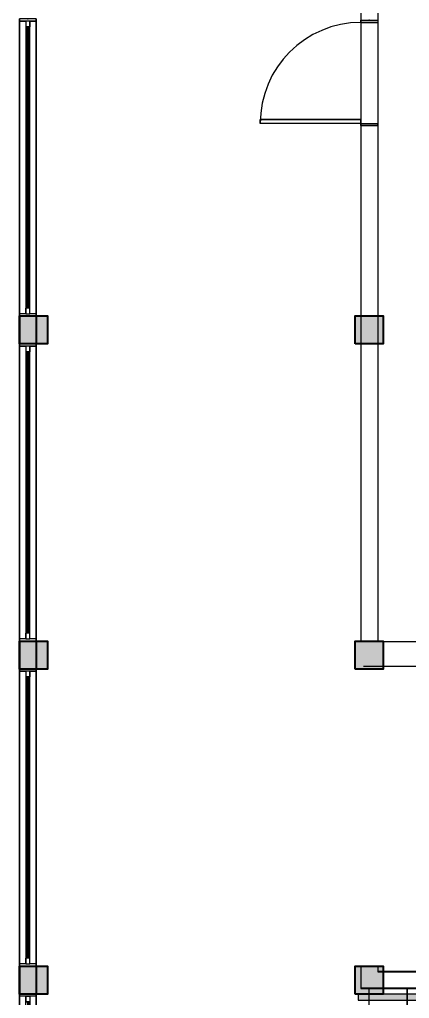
# Model space of a CAD drawing. Header units: metres. Extents: x 512 to 829, y -209 to 245.
# Drawn here: x 703.01 to 706.52, y -163.11 to -154.33 of the extents above; entities that cross this region are included whole.
import ezdxf

# ---------------------------------------------------------------- set-up
doc = ezdxf.new("R2010")
doc.units = ezdxf.units.M
doc.header["$LTSCALE"] = 0.508
doc.set_wipeout_variables(frame=1)
doc.header["$PDSIZE"] = -2
doc.linetypes.add('STYLE_17', pattern=[14.76378, 9.84252, -4.92126])
for name, color, linetype, lineweight in [('None', 7, 'Continuous', 5), ('NãoImprimir', 7, 'Continuous', 5), ('Peitoris', 2, 'Continuous', 5), ('Telhado-Princ', 7, 'Continuous', 5)]:
    doc.layers.add(name, color=color, linetype=linetype, lineweight=lineweight)
doc.styles.add('Arial', font='arial.ttf')

# ---------------------------------------------------------------- blocks, each defined once
blk = doc.blocks.new('Grupo-3953')
at = {"color": 7, "linetype": 'Continuous', "lineweight": 5}
for points in [[(-1.325, 0.075), (-1.30595, 0.075), (-1.30595, -0.075), (-1.325, -0.075)], [(1.30595, 0.075), (1.325, 0.075), (1.325, -0.075), (1.30595, -0.075)]]:
    blk.add_wipeout(points, dxfattribs=at).dxf.layer = 'None'
at = {"layer": 'None', "color": 7, "linetype": 'Continuous', "lineweight": 5}
for points in [[(-1.325, 0.075), (-1.30595, 0.075), (-1.30595, -0.075), (-1.325, -0.075)], [(1.30595, 0.075), (1.325, 0.075), (1.325, -0.075), (1.30595, -0.075)]]:
    blk.add_lwpolyline(points, close=True, dxfattribs=at)
blk = doc.blocks.new('Grupo-3954')
at = {"layer": 'None', "color": 7}
blk.add_blockref('Grupo-3953', (0, 0), dxfattribs=at)
at = {"layer": 'None', "color": 7, "linetype": 'Continuous', "lineweight": 5}
for p, q in [((-1.325, 0.075), (-1.30595, 0.075)), ((-1.30595, 0.075), (-1.30595, -0.075)), ((1.325, 0.075), (1.30595, 0.075)), ((1.30595, 0.075), (1.30595, -0.075)), ((-1.325, -0.075), (-1.30595, -0.075)), ((1.325, -0.075), (1.30595, -0.075))]:
    blk.add_line(p, q, dxfattribs=at)
blk = doc.blocks.new('Grupo-3955')
at = {"layer": 'None', "color": 7, "linetype": 'Continuous', "lineweight": 5}
for p, q in [((-1.3059, 0.0175), (-1.3059, -0.0175)), ((1.3059, 0.0175), (1.3059, -0.0175))]:
    blk.add_line(p, q, dxfattribs=at)
blk = doc.blocks.new('Grupo-3956')
at = {"color": 7, "linetype": 'Continuous', "lineweight": 5}
for points in [[(-1.3059, 0.0175), (-1.2551, 0.0175), (-1.2551, -0.0175), (-1.3059, -0.0175)], [(1.2551, 0.0175), (1.3059, 0.0175), (1.3059, -0.0175), (1.2551, -0.0175)]]:
    blk.add_wipeout(points, dxfattribs=at).dxf.layer = 'None'
at = {"layer": 'None', "color": 7, "linetype": 'Continuous', "lineweight": 5}
for points in [[(-1.3059, 0.0175), (-1.2551, 0.0175), (-1.2551, -0.0175), (-1.3059, -0.0175)], [(1.2551, 0.0175), (1.3059, 0.0175), (1.3059, -0.0175), (1.2551, -0.0175)]]:
    blk.add_lwpolyline(points, close=True, dxfattribs=at)
blk = doc.blocks.new('Grupo-3957')
at = {"layer": 'None', "color": 7}
blk.add_blockref('Grupo-3955', (0, 0), dxfattribs=at)
at = {"color": 7, "linetype": 'Continuous', "lineweight": 5}
blk.add_wipeout([(-1.2551, 0.0175), (1.2551, 0.0175), (1.2551, -0.0175), (-1.2551, -0.0175)], dxfattribs=at).dxf.layer = 'None'
at = {"layer": 'None', "color": 7, "linetype": 'Continuous', "lineweight": 5}
blk.add_lwpolyline([(-1.2551, 0.0175), (1.2551, 0.0175), (1.2551, -0.0175), (-1.2551, -0.0175)], close=True, dxfattribs=at)
at = {"layer": 'None', "color": 7}
blk.add_blockref('Grupo-3956', (0, 0), dxfattribs=at)
at = {"layer": 'None', "color": 7, "linetype": 'Continuous', "lineweight": 5}
for p, q in [((-1.3059, 0.0175), (-1.2551, 0.0175)), ((-1.2551, 0.0175), (-1.2551, -0.0175)), ((1.3059, 0.0175), (1.2551, 0.0175)), ((1.2551, 0.0175), (1.2551, -0.0175)), ((-1.3059, -0.0175), (-1.2551, -0.0175)), ((1.3059, -0.0175), (1.2551, -0.0175))]:
    blk.add_line(p, q, dxfattribs=at)
blk = doc.blocks.new('Grupo-3958')
at = {"color": 7, "linetype": 'Continuous', "lineweight": 9}
blk.add_wipeout([(-1.25515, 0.000635), (1.25515, 0.000635), (1.25515, -0.000635), (-1.25515, -0.000635)], dxfattribs=at).dxf.layer = 'None'
blk = doc.blocks.new('Grupo-3959')
at = {"layer": 'None', "color": 7}
blk.add_blockref('Grupo-3958', (0, 0), dxfattribs=at)
at = {"layer": 'None', "color": 7, "linetype": 'Continuous', "lineweight": 25}
for p, q in [((-1.25515, 0.000635), (1.25515, 0.000635)), ((-1.25515, -0.000635), (1.25515, -0.000635))]:
    blk.add_line(p, q, dxfattribs=at)
blk = doc.blocks.new('Grupo-3960')
at = {"layer": 'None', "color": 7, "linetype": 'Continuous', "lineweight": 20}
for p, q in [((1.325, 0.075), (-1.325, 0.075)), ((1.325, -0.075), (-1.325, -0.075))]:
    blk.add_line(p, q, dxfattribs=at)
blk = doc.blocks.new('Window (2D)-334')
at = {"color": 7, "linetype": 'Continuous', "lineweight": 5}
blk.add_wipeout([(-1.325, 0.075), (1.325, 0.075), (1.325, -0.075), (-1.325, -0.075)], dxfattribs=at).dxf.layer = 'None'
at = {"layer": 'None', "color": 7}
blk.add_blockref('Grupo-3954', (0, 0), dxfattribs=at)
at = {"layer": 'None', "color": 7, "linetype": 'Continuous', "lineweight": 5}
for p, q in [((-1.325, 0.075), (1.325, 0.075)), ((-1.325, -0.075), (1.325, -0.075))]:
    blk.add_line(p, q, dxfattribs=at)
at = {"layer": 'NãoImprimir', "linetype": 'Continuous'}
for p in [(-1.325, 0), (1.325, 0)]:
    blk.add_point(p, dxfattribs=at)
at = {"layer": 'Peitoris'}
blk.add_blockref('Grupo-3957', (0, 0), dxfattribs=at)
blk.add_blockref('Grupo-3959', (0, 0), dxfattribs=at)
at = {"layer": 'Telhado-Princ'}
blk.add_blockref('Grupo-3960', (0, 0), dxfattribs=at)
blk = doc.blocks.new('Grupo-3961')
at = {"color": 7, "linetype": 'Continuous', "lineweight": 5}
for points in [[(-1.325, 0.075), (-1.30595, 0.075), (-1.30595, -0.075), (-1.325, -0.075)], [(1.30595, 0.075), (1.325, 0.075), (1.325, -0.075), (1.30595, -0.075)]]:
    blk.add_wipeout(points, dxfattribs=at).dxf.layer = 'None'
at = {"layer": 'None', "color": 7, "linetype": 'Continuous', "lineweight": 5}
for points in [[(-1.325, 0.075), (-1.30595, 0.075), (-1.30595, -0.075), (-1.325, -0.075)], [(1.30595, 0.075), (1.325, 0.075), (1.325, -0.075), (1.30595, -0.075)]]:
    blk.add_lwpolyline(points, close=True, dxfattribs=at)
blk = doc.blocks.new('Grupo-3962')
at = {"layer": 'None', "color": 7}
blk.add_blockref('Grupo-3961', (0, 0), dxfattribs=at)
at = {"layer": 'None', "color": 7, "linetype": 'Continuous', "lineweight": 5}
for p, q in [((-1.325, 0.075), (-1.30595, 0.075)), ((-1.30595, 0.075), (-1.30595, -0.075)), ((1.325, 0.075), (1.30595, 0.075)), ((1.30595, 0.075), (1.30595, -0.075)), ((-1.325, -0.075), (-1.30595, -0.075)), ((1.325, -0.075), (1.30595, -0.075))]:
    blk.add_line(p, q, dxfattribs=at)
blk = doc.blocks.new('Grupo-3963')
at = {"layer": 'None', "color": 7, "linetype": 'Continuous', "lineweight": 5}
for p, q in [((-1.3059, 0.0175), (-1.3059, -0.0175)), ((1.3059, 0.0175), (1.3059, -0.0175))]:
    blk.add_line(p, q, dxfattribs=at)
blk = doc.blocks.new('Grupo-3964')
at = {"color": 7, "linetype": 'Continuous', "lineweight": 5}
for points in [[(-1.3059, 0.0175), (-1.2551, 0.0175), (-1.2551, -0.0175), (-1.3059, -0.0175)], [(1.2551, 0.0175), (1.3059, 0.0175), (1.3059, -0.0175), (1.2551, -0.0175)]]:
    blk.add_wipeout(points, dxfattribs=at).dxf.layer = 'None'
at = {"layer": 'None', "color": 7, "linetype": 'Continuous', "lineweight": 5}
for points in [[(-1.3059, 0.0175), (-1.2551, 0.0175), (-1.2551, -0.0175), (-1.3059, -0.0175)], [(1.2551, 0.0175), (1.3059, 0.0175), (1.3059, -0.0175), (1.2551, -0.0175)]]:
    blk.add_lwpolyline(points, close=True, dxfattribs=at)
blk = doc.blocks.new('Grupo-3965')
at = {"layer": 'None', "color": 7}
blk.add_blockref('Grupo-3963', (0, 0), dxfattribs=at)
at = {"color": 7, "linetype": 'Continuous', "lineweight": 5}
blk.add_wipeout([(-1.2551, 0.0175), (1.2551, 0.0175), (1.2551, -0.0175), (-1.2551, -0.0175)], dxfattribs=at).dxf.layer = 'None'
at = {"layer": 'None', "color": 7, "linetype": 'Continuous', "lineweight": 5}
blk.add_lwpolyline([(-1.2551, 0.0175), (1.2551, 0.0175), (1.2551, -0.0175), (-1.2551, -0.0175)], close=True, dxfattribs=at)
at = {"layer": 'None', "color": 7}
blk.add_blockref('Grupo-3964', (0, 0), dxfattribs=at)
at = {"layer": 'None', "color": 7, "linetype": 'Continuous', "lineweight": 5}
for p, q in [((-1.3059, 0.0175), (-1.2551, 0.0175)), ((-1.2551, 0.0175), (-1.2551, -0.0175)), ((1.3059, 0.0175), (1.2551, 0.0175)), ((1.2551, 0.0175), (1.2551, -0.0175)), ((-1.3059, -0.0175), (-1.2551, -0.0175)), ((1.3059, -0.0175), (1.2551, -0.0175))]:
    blk.add_line(p, q, dxfattribs=at)
blk = doc.blocks.new('Grupo-3966')
at = {"color": 7, "linetype": 'Continuous', "lineweight": 9}
blk.add_wipeout([(-1.25515, 0.000635), (1.25515, 0.000635), (1.25515, -0.000635), (-1.25515, -0.000635)], dxfattribs=at).dxf.layer = 'None'
blk = doc.blocks.new('Grupo-3967')
at = {"layer": 'None', "color": 7}
blk.add_blockref('Grupo-3966', (0, 0), dxfattribs=at)
at = {"layer": 'None', "color": 7, "linetype": 'Continuous', "lineweight": 25}
for p, q in [((-1.25515, 0.000635), (1.25515, 0.000635)), ((-1.25515, -0.000635), (1.25515, -0.000635))]:
    blk.add_line(p, q, dxfattribs=at)
blk = doc.blocks.new('Grupo-3968')
at = {"layer": 'None', "color": 7, "linetype": 'Continuous', "lineweight": 20}
for p, q in [((1.325, 0.075), (-1.325, 0.075)), ((1.325, -0.075), (-1.325, -0.075))]:
    blk.add_line(p, q, dxfattribs=at)
blk = doc.blocks.new('Window (2D)-335')
at = {"color": 7, "linetype": 'Continuous', "lineweight": 5}
blk.add_wipeout([(-1.325, 0.075), (1.325, 0.075), (1.325, -0.075), (-1.325, -0.075)], dxfattribs=at).dxf.layer = 'None'
at = {"layer": 'None', "color": 7}
blk.add_blockref('Grupo-3962', (0, 0), dxfattribs=at)
at = {"layer": 'None', "color": 7, "linetype": 'Continuous', "lineweight": 5}
for p, q in [((-1.325, 0.075), (1.325, 0.075)), ((-1.325, -0.075), (1.325, -0.075))]:
    blk.add_line(p, q, dxfattribs=at)
at = {"layer": 'NãoImprimir', "linetype": 'Continuous'}
for p in [(-1.325, 0), (1.325, 0)]:
    blk.add_point(p, dxfattribs=at)
at = {"layer": 'Peitoris'}
blk.add_blockref('Grupo-3965', (0, 0), dxfattribs=at)
blk.add_blockref('Grupo-3967', (0, 0), dxfattribs=at)
at = {"layer": 'Telhado-Princ'}
blk.add_blockref('Grupo-3968', (0, 0), dxfattribs=at)
blk = doc.blocks.new('Grupo-3969')
at = {"color": 7, "linetype": 'Continuous', "lineweight": 5}
for points in [[(-1.325, 0.075), (-1.30595, 0.075), (-1.30595, -0.075), (-1.325, -0.075)], [(1.30595, 0.075), (1.325, 0.075), (1.325, -0.075), (1.30595, -0.075)]]:
    blk.add_wipeout(points, dxfattribs=at).dxf.layer = 'None'
at = {"layer": 'None', "color": 7, "linetype": 'Continuous', "lineweight": 5}
for points in [[(-1.325, 0.075), (-1.30595, 0.075), (-1.30595, -0.075), (-1.325, -0.075)], [(1.30595, 0.075), (1.325, 0.075), (1.325, -0.075), (1.30595, -0.075)]]:
    blk.add_lwpolyline(points, close=True, dxfattribs=at)
blk = doc.blocks.new('Grupo-3970')
at = {"layer": 'None', "color": 7}
blk.add_blockref('Grupo-3969', (0, 0), dxfattribs=at)
at = {"layer": 'None', "color": 7, "linetype": 'Continuous', "lineweight": 5}
for p, q in [((-1.325, 0.075), (-1.30595, 0.075)), ((-1.30595, 0.075), (-1.30595, -0.075)), ((1.325, 0.075), (1.30595, 0.075)), ((1.30595, 0.075), (1.30595, -0.075)), ((-1.325, -0.075), (-1.30595, -0.075)), ((1.325, -0.075), (1.30595, -0.075))]:
    blk.add_line(p, q, dxfattribs=at)
blk = doc.blocks.new('Grupo-3971')
at = {"layer": 'None', "color": 7, "linetype": 'Continuous', "lineweight": 5}
for p, q in [((-1.3059, 0.0175), (-1.3059, -0.0175)), ((1.3059, 0.0175), (1.3059, -0.0175))]:
    blk.add_line(p, q, dxfattribs=at)
blk = doc.blocks.new('Grupo-3972')
at = {"color": 7, "linetype": 'Continuous', "lineweight": 5}
for points in [[(-1.3059, 0.0175), (-1.2551, 0.0175), (-1.2551, -0.0175), (-1.3059, -0.0175)], [(1.2551, 0.0175), (1.3059, 0.0175), (1.3059, -0.0175), (1.2551, -0.0175)]]:
    blk.add_wipeout(points, dxfattribs=at).dxf.layer = 'None'
at = {"layer": 'None', "color": 7, "linetype": 'Continuous', "lineweight": 5}
for points in [[(-1.3059, 0.0175), (-1.2551, 0.0175), (-1.2551, -0.0175), (-1.3059, -0.0175)], [(1.2551, 0.0175), (1.3059, 0.0175), (1.3059, -0.0175), (1.2551, -0.0175)]]:
    blk.add_lwpolyline(points, close=True, dxfattribs=at)
blk = doc.blocks.new('Grupo-3973')
at = {"layer": 'None', "color": 7}
blk.add_blockref('Grupo-3971', (0, 0), dxfattribs=at)
at = {"color": 7, "linetype": 'Continuous', "lineweight": 5}
blk.add_wipeout([(-1.2551, 0.0175), (1.2551, 0.0175), (1.2551, -0.0175), (-1.2551, -0.0175)], dxfattribs=at).dxf.layer = 'None'
at = {"layer": 'None', "color": 7, "linetype": 'Continuous', "lineweight": 5}
blk.add_lwpolyline([(-1.2551, 0.0175), (1.2551, 0.0175), (1.2551, -0.0175), (-1.2551, -0.0175)], close=True, dxfattribs=at)
at = {"layer": 'None', "color": 7}
blk.add_blockref('Grupo-3972', (0, 0), dxfattribs=at)
at = {"layer": 'None', "color": 7, "linetype": 'Continuous', "lineweight": 5}
for p, q in [((-1.3059, 0.0175), (-1.2551, 0.0175)), ((-1.2551, 0.0175), (-1.2551, -0.0175)), ((1.3059, 0.0175), (1.2551, 0.0175)), ((1.2551, 0.0175), (1.2551, -0.0175)), ((-1.3059, -0.0175), (-1.2551, -0.0175)), ((1.3059, -0.0175), (1.2551, -0.0175))]:
    blk.add_line(p, q, dxfattribs=at)
blk = doc.blocks.new('Grupo-3974')
at = {"color": 7, "linetype": 'Continuous', "lineweight": 9}
blk.add_wipeout([(-1.25515, 0.000635), (1.25515, 0.000635), (1.25515, -0.000635), (-1.25515, -0.000635)], dxfattribs=at).dxf.layer = 'None'
blk = doc.blocks.new('Grupo-3975')
at = {"layer": 'None', "color": 7}
blk.add_blockref('Grupo-3974', (0, 0), dxfattribs=at)
at = {"layer": 'None', "color": 7, "linetype": 'Continuous', "lineweight": 25}
for p, q in [((-1.25515, 0.000635), (1.25515, 0.000635)), ((-1.25515, -0.000635), (1.25515, -0.000635))]:
    blk.add_line(p, q, dxfattribs=at)
blk = doc.blocks.new('Grupo-3976')
at = {"layer": 'None', "color": 7, "linetype": 'Continuous', "lineweight": 20}
for p, q in [((1.325, 0.075), (-1.325, 0.075)), ((1.325, -0.075), (-1.325, -0.075))]:
    blk.add_line(p, q, dxfattribs=at)
blk = doc.blocks.new('Window (2D)-336')
at = {"color": 7, "linetype": 'Continuous', "lineweight": 5}
blk.add_wipeout([(-1.325, 0.075), (1.325, 0.075), (1.325, -0.075), (-1.325, -0.075)], dxfattribs=at).dxf.layer = 'None'
at = {"layer": 'None', "color": 7}
blk.add_blockref('Grupo-3970', (0, 0), dxfattribs=at)
at = {"layer": 'None', "color": 7, "linetype": 'Continuous', "lineweight": 5}
for p, q in [((-1.325, 0.075), (1.325, 0.075)), ((-1.325, -0.075), (1.325, -0.075))]:
    blk.add_line(p, q, dxfattribs=at)
at = {"layer": 'NãoImprimir', "linetype": 'Continuous'}
for p in [(-1.325, 0), (1.325, 0)]:
    blk.add_point(p, dxfattribs=at)
at = {"layer": 'Peitoris'}
blk.add_blockref('Grupo-3973', (0, 0), dxfattribs=at)
blk.add_blockref('Grupo-3975', (0, 0), dxfattribs=at)
at = {"layer": 'Telhado-Princ'}
blk.add_blockref('Grupo-3976', (0, 0), dxfattribs=at)
blk = doc.blocks.new('Grupo-3977')
at = {"color": 7, "linetype": 'Continuous', "lineweight": 5}
for points in [[(-1.325, 0.075), (-1.30595, 0.075), (-1.30595, -0.075), (-1.325, -0.075)], [(1.30595, 0.075), (1.325, 0.075), (1.325, -0.075), (1.30595, -0.075)]]:
    blk.add_wipeout(points, dxfattribs=at).dxf.layer = 'None'
at = {"layer": 'None', "color": 7, "linetype": 'Continuous', "lineweight": 5}
for points in [[(-1.325, 0.075), (-1.30595, 0.075), (-1.30595, -0.075), (-1.325, -0.075)], [(1.30595, 0.075), (1.325, 0.075), (1.325, -0.075), (1.30595, -0.075)]]:
    blk.add_lwpolyline(points, close=True, dxfattribs=at)
blk = doc.blocks.new('Grupo-3978')
at = {"layer": 'None', "color": 7}
blk.add_blockref('Grupo-3977', (0, 0), dxfattribs=at)
at = {"layer": 'None', "color": 7, "linetype": 'Continuous', "lineweight": 5}
for p, q in [((-1.325, 0.075), (-1.30595, 0.075)), ((-1.30595, 0.075), (-1.30595, -0.075)), ((1.325, 0.075), (1.30595, 0.075)), ((1.30595, 0.075), (1.30595, -0.075)), ((-1.325, -0.075), (-1.30595, -0.075)), ((1.325, -0.075), (1.30595, -0.075))]:
    blk.add_line(p, q, dxfattribs=at)
blk = doc.blocks.new('Grupo-3979')
at = {"layer": 'None', "color": 7, "linetype": 'Continuous', "lineweight": 5}
for p, q in [((-1.3059, 0.0175), (-1.3059, -0.0175)), ((1.3059, 0.0175), (1.3059, -0.0175))]:
    blk.add_line(p, q, dxfattribs=at)
blk = doc.blocks.new('Grupo-3980')
at = {"color": 7, "linetype": 'Continuous', "lineweight": 5}
for points in [[(-1.3059, 0.0175), (-1.2551, 0.0175), (-1.2551, -0.0175), (-1.3059, -0.0175)], [(1.2551, 0.0175), (1.3059, 0.0175), (1.3059, -0.0175), (1.2551, -0.0175)]]:
    blk.add_wipeout(points, dxfattribs=at).dxf.layer = 'None'
at = {"layer": 'None', "color": 7, "linetype": 'Continuous', "lineweight": 5}
for points in [[(-1.3059, 0.0175), (-1.2551, 0.0175), (-1.2551, -0.0175), (-1.3059, -0.0175)], [(1.2551, 0.0175), (1.3059, 0.0175), (1.3059, -0.0175), (1.2551, -0.0175)]]:
    blk.add_lwpolyline(points, close=True, dxfattribs=at)
blk = doc.blocks.new('Grupo-3981')
at = {"layer": 'None', "color": 7}
blk.add_blockref('Grupo-3979', (0, 0), dxfattribs=at)
at = {"color": 7, "linetype": 'Continuous', "lineweight": 5}
blk.add_wipeout([(-1.2551, 0.0175), (1.2551, 0.0175), (1.2551, -0.0175), (-1.2551, -0.0175)], dxfattribs=at).dxf.layer = 'None'
at = {"layer": 'None', "color": 7, "linetype": 'Continuous', "lineweight": 5}
blk.add_lwpolyline([(-1.2551, 0.0175), (1.2551, 0.0175), (1.2551, -0.0175), (-1.2551, -0.0175)], close=True, dxfattribs=at)
at = {"layer": 'None', "color": 7}
blk.add_blockref('Grupo-3980', (0, 0), dxfattribs=at)
at = {"layer": 'None', "color": 7, "linetype": 'Continuous', "lineweight": 5}
for p, q in [((-1.3059, 0.0175), (-1.2551, 0.0175)), ((-1.2551, 0.0175), (-1.2551, -0.0175)), ((1.3059, 0.0175), (1.2551, 0.0175)), ((1.2551, 0.0175), (1.2551, -0.0175)), ((-1.3059, -0.0175), (-1.2551, -0.0175)), ((1.3059, -0.0175), (1.2551, -0.0175))]:
    blk.add_line(p, q, dxfattribs=at)
blk = doc.blocks.new('Grupo-3982')
at = {"color": 7, "linetype": 'Continuous', "lineweight": 9}
blk.add_wipeout([(-1.25515, 0.000635), (1.25515, 0.000635), (1.25515, -0.000635), (-1.25515, -0.000635)], dxfattribs=at).dxf.layer = 'None'
blk = doc.blocks.new('Grupo-3983')
at = {"layer": 'None', "color": 7}
blk.add_blockref('Grupo-3982', (0, 0), dxfattribs=at)
at = {"layer": 'None', "color": 7, "linetype": 'Continuous', "lineweight": 25}
for p, q in [((-1.25515, 0.000635), (1.25515, 0.000635)), ((-1.25515, -0.000635), (1.25515, -0.000635))]:
    blk.add_line(p, q, dxfattribs=at)
blk = doc.blocks.new('Grupo-3984')
at = {"layer": 'None', "color": 7, "linetype": 'Continuous', "lineweight": 20}
for p, q in [((1.325, 0.075), (-1.325, 0.075)), ((1.325, -0.075), (-1.325, -0.075))]:
    blk.add_line(p, q, dxfattribs=at)
blk = doc.blocks.new('Window (2D)-337')
at = {"color": 7, "linetype": 'Continuous', "lineweight": 5}
blk.add_wipeout([(-1.325, 0.075), (1.325, 0.075), (1.325, -0.075), (-1.325, -0.075)], dxfattribs=at).dxf.layer = 'None'
at = {"layer": 'None', "color": 7}
blk.add_blockref('Grupo-3978', (0, 0), dxfattribs=at)
at = {"layer": 'None', "color": 7, "linetype": 'Continuous', "lineweight": 5}
for p, q in [((-1.325, 0.075), (1.325, 0.075)), ((-1.325, -0.075), (1.325, -0.075))]:
    blk.add_line(p, q, dxfattribs=at)
at = {"layer": 'NãoImprimir', "linetype": 'Continuous'}
for p in [(-1.325, 0), (1.325, 0)]:
    blk.add_point(p, dxfattribs=at)
at = {"layer": 'Peitoris'}
blk.add_blockref('Grupo-3981', (0, 0), dxfattribs=at)
blk.add_blockref('Grupo-3983', (0, 0), dxfattribs=at)
at = {"layer": 'Telhado-Princ'}
blk.add_blockref('Grupo-3984', (0, 0), dxfattribs=at)
blk = doc.blocks.new('Grupo-4153')
at = {"layer": 'None', "linetype": 'Continuous', "lineweight": 0}
for points in [[(-5.2884, -88.9005), (-11.4389, -88.9005), (-11.4389, -88.9524), (-5.3384, -88.9524), (-5.3384, -94.395), (-7.9059, -94.395), (-7.877, -94.4469), (-5.2884, -94.4469)], [(-11.4389, -90.5074), (-11.4389, -94.4987), (-11.3889, -94.4987), (-11.3889, -90.5592), (-6.8884, -90.5592), (-6.8884, -92.7881), (-8.8008, -92.7881), (-8.7719, -92.84), (-6.8384, -92.84), (-6.8384, -90.5074)]]:
    blk.add_hatch(color=254, dxfattribs=at).paths.add_polyline_path(points)
at = {"layer": 'None', "color": 7, "linetype": 'Continuous', "lineweight": 18}
for p, q in [((-5.2384, -94.4987), (-4.6139, -88.8487)), ((-5.2384, -88.8487), (-4.6139, -94.4987)), ((-11.3389, -89.7299), (-6.0884, -89.7299)), ((-6.0884, -89.7299), (-6.0884, -93.6175)), ((-11.3389, -92.7363), (-6.9384, -90.6111)), ((-6.9384, -92.7363), (-11.3389, -90.6111)), ((-6.9384, -93.6175), (-6.7062, -93.5563)), ((-6.9384, -93.6175), (-6.0884, -93.6175)), ((-6.9384, -93.6175), (-6.7162, -93.6807))]:
    blk.add_line(p, q, dxfattribs=at)
for points in [[(-5.2884, -88.9005), (-11.4389, -88.9005), (-11.4389, -88.9524), (-5.3384, -88.9524), (-5.3384, -94.395), (-7.9059, -94.395), (-7.877, -94.4469), (-5.2884, -94.4469)], [(-11.3389, -90.6111), (-11.3389, -88.8487), (-11.0004, -88.8487), (-11.0004, -90.6111)], [(-11.3389, -94.4987), (-11.3389, -88.8487), (-4.6139, -88.8487), (-4.6139, -94.4987)], [(-11.0004, -90.6111), (-11.0004, -88.8487), (-10.6619, -88.8487), (-10.6619, -90.6111)], [(-10.6619, -90.6111), (-10.6619, -88.8487), (-10.3234, -88.8487), (-10.3234, -90.6111)], [(-10.3234, -90.6111), (-10.3234, -88.8487), (-9.9849, -88.8487), (-9.9849, -90.6111)], [(-9.9849, -90.6111), (-9.9849, -88.8487), (-9.6464, -88.8487), (-9.6464, -90.6111)], [(-9.6464, -90.6111), (-9.6464, -88.8487), (-9.3079, -88.8487), (-9.3079, -90.6111)], [(-9.3079, -90.6111), (-9.3079, -88.8487), (-8.9694, -88.8487), (-8.9694, -90.6111)], [(-8.9694, -90.6111), (-8.9694, -88.8487), (-8.6309, -88.8487), (-8.6309, -90.6111)], [(-8.6309, -90.6111), (-8.6309, -88.8487), (-8.2924, -88.8487), (-8.2924, -90.6111)], [(-8.2924, -90.6111), (-8.2924, -88.8487), (-7.9539, -88.8487), (-7.9539, -90.6111)], [(-7.9539, -90.6111), (-7.9539, -88.8487), (-7.6154, -88.8487), (-7.6154, -90.6111)], [(-7.6154, -90.6111), (-7.6154, -88.8487), (-7.2769, -88.8487), (-7.2769, -90.6111)], [(-7.2769, -90.6111), (-7.2769, -88.8487), (-6.9384, -88.8487), (-6.9384, -90.6111)], [(-6.9384, -88.8487), (-5.2384, -88.8487), (-5.2384, -94.4987), (-6.9384, -94.4987)], [(-11.4389, -90.5074), (-11.4389, -94.4987), (-11.3889, -94.4987), (-11.3889, -90.5592), (-6.8884, -90.5592), (-6.8884, -92.7881), (-8.8008, -92.7881), (-8.7719, -92.84), (-6.8384, -92.84), (-6.8384, -90.5074)], [(-8.6309, -92.7363), (-8.8296, -92.7363), (-8.6309, -93.0932)], [(-8.6309, -92.7363), (-8.6309, -93.0932), (-8.2924, -93.701), (-8.2924, -92.7363)], [(-8.2924, -92.7363), (-8.2924, -93.701), (-7.9539, -94.3088), (-7.9539, -92.7363)], [(-7.9539, -92.7363), (-7.9539, -94.3088), (-7.8481, -94.4987), (-7.6154, -94.4987), (-7.6154, -92.7363)], [(-7.6154, -94.4987), (-7.6154, -92.7363), (-7.2769, -92.7363), (-7.2769, -94.4987)], [(-7.2769, -94.4987), (-7.2769, -92.7363), (-6.9384, -92.7363), (-6.9384, -94.4987)]]:
    blk.add_lwpolyline(points, close=True, dxfattribs=at)
at = {"layer": 'None', "color": 7, "linetype": 'STYLE_17', "lineweight": 18}
for points in [[(-11.3389, -94.4987), (-11.3389, -92.7363), (-11.0004, -92.7363), (-11.0004, -94.4987)], [(-11.0004, -94.4987), (-11.0004, -92.7363), (-10.6619, -92.7363), (-10.6619, -94.4987)], [(-10.6619, -94.4987), (-10.6619, -92.7363), (-10.3234, -92.7363), (-10.3234, -94.4987)], [(-10.3234, -94.4987), (-10.3234, -92.7363), (-9.9849, -92.7363), (-9.9849, -94.4987)], [(-9.9849, -94.4987), (-9.9849, -92.7363), (-9.6464, -92.7363), (-9.6464, -94.4987)], [(-9.6464, -94.4987), (-9.6464, -92.7363), (-9.3079, -92.7363), (-9.3079, -94.4987)], [(-9.3079, -94.4987), (-9.3079, -92.7363), (-8.9694, -92.7363), (-8.9694, -94.4987)], [(-8.9694, -94.4987), (-8.6309, -94.4987), (-8.6309, -93.0932), (-8.8296, -92.7363), (-8.9694, -92.7363)], [(-11.3389, -92.84), (-8.7719, -92.84), (-8.8008, -92.7881), (-11.3389, -92.7881)], [(-8.6309, -94.4987), (-8.2924, -94.4987), (-8.2924, -93.701), (-8.6309, -93.0932)], [(-8.2924, -94.4987), (-7.9539, -94.4987), (-7.9539, -94.3088), (-8.2924, -93.701)], [(-7.9539, -94.4987), (-7.8481, -94.4987), (-7.9539, -94.3088)], [(-11.3389, -94.4469), (-7.877, -94.4469), (-7.9059, -94.395), (-11.3389, -94.395)]]:
    blk.add_lwpolyline(points, close=True, dxfattribs=at)
at = {"layer": 'None', "color": 7, "linetype": 'Continuous', "lineweight": 18}
blk.add_open_spline([(-7.2769, -93.6175), (-7.2769, -93.5705), (-7.2315, -93.4891), (-7.153, -93.442), (-7.0623, -93.442), (-6.9837, -93.4891), (-6.9384, -93.5705), (-6.9384, -93.6645), (-6.9837, -93.7459), (-7.0623, -93.793), (-7.153, -93.793), (-7.2315, -93.7459), (-7.2769, -93.6645), (-7.2769, -93.6175)], degree=2, dxfattribs=at)
at = {"layer": 'None', "color": 7, "attachment_point": 2, "rotation": 90, "line_spacing_factor": 0.96736, "style": 'Arial'}
for s, insert, char_height in [('VAZIO', (-5.0296, -91.6737), 0.18948), ('D', (-7.2111, -93.6175), 0.1895)]:
    blk.add_mtext(s, dxfattribs=dict(at, insert=insert, char_height=char_height))
at = {"layer": 'None', "color": 7, "insert": (-9.1386, -91.5758), "char_height": 0.18948, "attachment_point": 2, "line_spacing_factor": 0.96736, "style": 'Arial'}
blk.add_mtext('VAZIO', dxfattribs=at)
blk = doc.blocks.new('Grupo-4129')
at = {"layer": 'None', "color": 7, "linetype": 'Continuous', "lineweight": 5}
for p, q in [((-0.47, 0.075), (-0.47, -0.075)), ((0.47, 0.075), (0.47, -0.075))]:
    blk.add_line(p, q, dxfattribs=at)
blk = doc.blocks.new('Grupo-4130')
at = {"layer": 'None', "color": 7, "linetype": 'Continuous', "lineweight": 5}
for points in [[(-0.47, 0.075), (-0.45, 0.075), (-0.45, -0.075), (-0.47, -0.075)], [(0.45, 0.075), (0.47, 0.075), (0.47, -0.075), (0.45, -0.075)]]:
    blk.add_lwpolyline(points, close=True, dxfattribs=at)
blk = doc.blocks.new('Grupo-4131')
at = {"layer": 'None', "color": 7, "linetype": 'Continuous', "lineweight": 5}
for p, q in [((-0.47, 0.075), (-0.45, 0.075)), ((-0.45, 0.075), (-0.45, -0.075)), ((0.47, 0.075), (0.45, 0.075)), ((0.45, 0.075), (0.45, -0.075)), ((-0.47, -0.075), (-0.45, -0.075)), ((0.47, -0.075), (0.45, -0.075))]:
    blk.add_line(p, q, dxfattribs=at)
at = {"layer": 'None', "color": 7}
for name in ['Grupo-4129', 'Grupo-4130']:
    blk.add_blockref(name, (0, 0), dxfattribs=at)
blk = doc.blocks.new('Grupo-4132')
at = {"layer": 'None', "color": 7, "linetype": 'Continuous', "lineweight": 5}
blk.add_arc((-0.45, 0.075), 0.9, 0, 90, dxfattribs=at)
blk = doc.blocks.new('Grupo-4133')
at = {"layer": 'None', "color": 7, "linetype": 'Continuous', "lineweight": 5}
blk.add_lwpolyline([(-0.45, 0.075), (-0.45, 0.975), (-0.415, 0.975), (-0.415, 0.075)], close=True, dxfattribs=at)
blk = doc.blocks.new('Grupo-4134')
at = {"layer": 'None', "color": 7, "linetype": 'Continuous', "lineweight": 5}
for p, q in [((-0.45, 0.075), (-0.45, 0.975)), ((-0.45, 0.975), (-0.415, 0.975)), ((-0.415, 0.075), (-0.415, 0.975)), ((-0.45, 0.075), (-0.415, 0.075))]:
    blk.add_line(p, q, dxfattribs=at)
at = {"layer": 'None', "color": 7}
blk.add_blockref('Grupo-4133', (0, 0), dxfattribs=at)
blk = doc.blocks.new('Grupo-4135')
at = {"layer": 'Peitoris', "color": 7}
blk.add_blockref('Grupo-4134', (0, 0), dxfattribs=at)
blk = doc.blocks.new('Grupo-4136')
at = {"layer": 'None', "color": 7, "linetype": 'Continuous', "lineweight": 5}
for p, q in [((0.47, 0.075), (-0.47, 0.075)), ((0.47, -0.075), (-0.47, -0.075))]:
    blk.add_line(p, q, dxfattribs=at)
blk = doc.blocks.new('Door (2D)-146')
at = {"layer": 'NãoImprimir', "color": 7, "linetype": 'Continuous', "lineweight": 5}
for p in [(-0.47, 0), (0.47, 0)]:
    blk.add_point(p, dxfattribs=at)
at = {"layer": 'None', "color": 7}
for name in ['Grupo-4135', 'Grupo-4131']:
    blk.add_blockref(name, (0, 0), dxfattribs=at)
at = {"layer": 'Peitoris', "color": 7}
blk.add_blockref('Grupo-4132', (0, 0), dxfattribs=at)
at = {"layer": 'Telhado-Princ', "color": 7}
blk.add_blockref('Grupo-4136', (0, 0), dxfattribs=at)

msp = doc.modelspace()

# ---------------------------------------------------------------- hatches: boundary and pattern name
at = {"layer": 'None', "linetype": 'Continuous', "lineweight": 0}
for points in [[(706.0323, -157.2389), (706.0323, -156.9874), (706.2838, -156.9874), (706.2838, -157.2389)], [(706.0323, -160.156), (706.0323, -159.9045), (706.2838, -159.9045), (706.2838, -160.156)], [(706.0323, -163.0731), (706.0323, -162.8216), (706.2838, -162.8216), (706.2838, -163.0731)]]:
    msp.add_hatch(color=255, dxfattribs=at).paths.add_polyline_path(points)

# ---------------------------------------------------------------- linework, layer by layer
at = {"layer": 'None', "color": 7, "linetype": 'Continuous', "lineweight": 18}
for p, q in [((706.0826, -154.0703), (706.0826, -159.9045)), ((706.2335, -154.0703), (706.2335, -159.9045)), ((706.2335, -159.9045), (706.0826, -159.9045)), ((706.9558, -159.9105), (706.2838, -159.9105)), ((706.9558, -160.1343), (706.1051, -160.1343)), ((706.0826, -162.8216), (706.0826, -163.0228)), ((706.2335, -162.8216), (706.2335, -162.8719))]:
    msp.add_line(p, q, dxfattribs=at)
at = {"layer": 'None', "color": 7, "linetype": 'Continuous', "lineweight": 25}
for p, q in [((703.0147, -156.9874), (703.0147, -157.2389)), ((703.1655, -156.9874), (703.1655, -157.2389)), ((703.0147, -159.9045), (703.0147, -160.156)), ((703.1655, -159.9045), (703.1655, -160.156)), ((703.0147, -162.8216), (703.0147, -163.0731)), ((703.1655, -162.8216), (703.1655, -163.0731)), ((713.1742, -162.8719), (706.2335, -162.8719)), ((713.1742, -163.0228), (706.0826, -163.0228))]:
    msp.add_line(p, q, dxfattribs=at)
for points in [[(706.0323, -157.2389), (706.0323, -156.9874), (706.2838, -156.9874), (706.2838, -157.2389)], [(706.0323, -160.156), (706.0323, -159.9045), (706.2838, -159.9045), (706.2838, -160.156)], [(706.0323, -163.0731), (706.0323, -162.8216), (706.2838, -162.8216), (706.2838, -163.0731)]]:
    msp.add_lwpolyline(points, close=True, dxfattribs=at)

# ---------------------------------------------------------------- block references
at = {"layer": 'None', "color": 7, "xscale": 1.005894640890275, "yscale": 1.005894640890275, "zscale": 1.005894640890275, "rotation": 90}
msp.add_blockref('Door (2D)-146', (706.1581, -154.806), dxfattribs=at)
at = {"layer": 'None', "color": 7, "xscale": 1.005894640890275, "yscale": 1.005894640890275, "zscale": 1.005894640890275}
msp.add_blockref('Grupo-4153', (717.5638, -73.6503), dxfattribs=at)

# ---------------------------------------------------------------- next in the draw order: block references
at = {"layer": 'None', "color": 7, "yscale": 1.005894640890275, "zscale": 1.005894640890275, "rotation": 270}
for name, p, xscale in [('Window (2D)-337', (703.0901, -155.6546), -1.005894640890275), ('Window (2D)-336', (703.0901, -158.5717), -1.005894640890275), ('Window (2D)-335', (703.0901, -161.4888), -1.005894640890275), ('Window (2D)-334', (703.0901, -164.4059), 1.005894640890275)]:
    msp.add_blockref(name, p, dxfattribs=dict(at, xscale=xscale))

# ---------------------------------------------------------------- next in the draw order: hatches: boundary and pattern name
at = {"layer": 'None', "linetype": 'Continuous', "lineweight": 0}
for points in [[(703.0147, -157.2389), (703.0147, -156.9874), (703.2661, -156.9874), (703.2661, -157.2389)], [(703.0147, -160.156), (703.0147, -159.9045), (703.2661, -159.9045), (703.2661, -160.156)], [(703.0147, -163.0731), (703.0147, -162.8216), (703.2661, -162.8216), (703.2661, -163.0731)]]:
    msp.add_hatch(color=255, dxfattribs=at).paths.add_polyline_path(points)

# ---------------------------------------------------------------- next in the draw order: linework, layer by layer
at = {"layer": 'None', "color": 7, "linetype": 'Continuous', "lineweight": 25}
for points in [[(703.0147, -157.2389), (703.0147, -156.9874), (703.2661, -156.9874), (703.2661, -157.2389)], [(703.0147, -160.156), (703.0147, -159.9045), (703.2661, -159.9045), (703.2661, -160.156)], [(703.0147, -163.0731), (703.0147, -162.8216), (703.2661, -162.8216), (703.2661, -163.0731)]]:
    msp.add_lwpolyline(points, close=True, dxfattribs=at)

doc.saveas('drawing.dxf')
